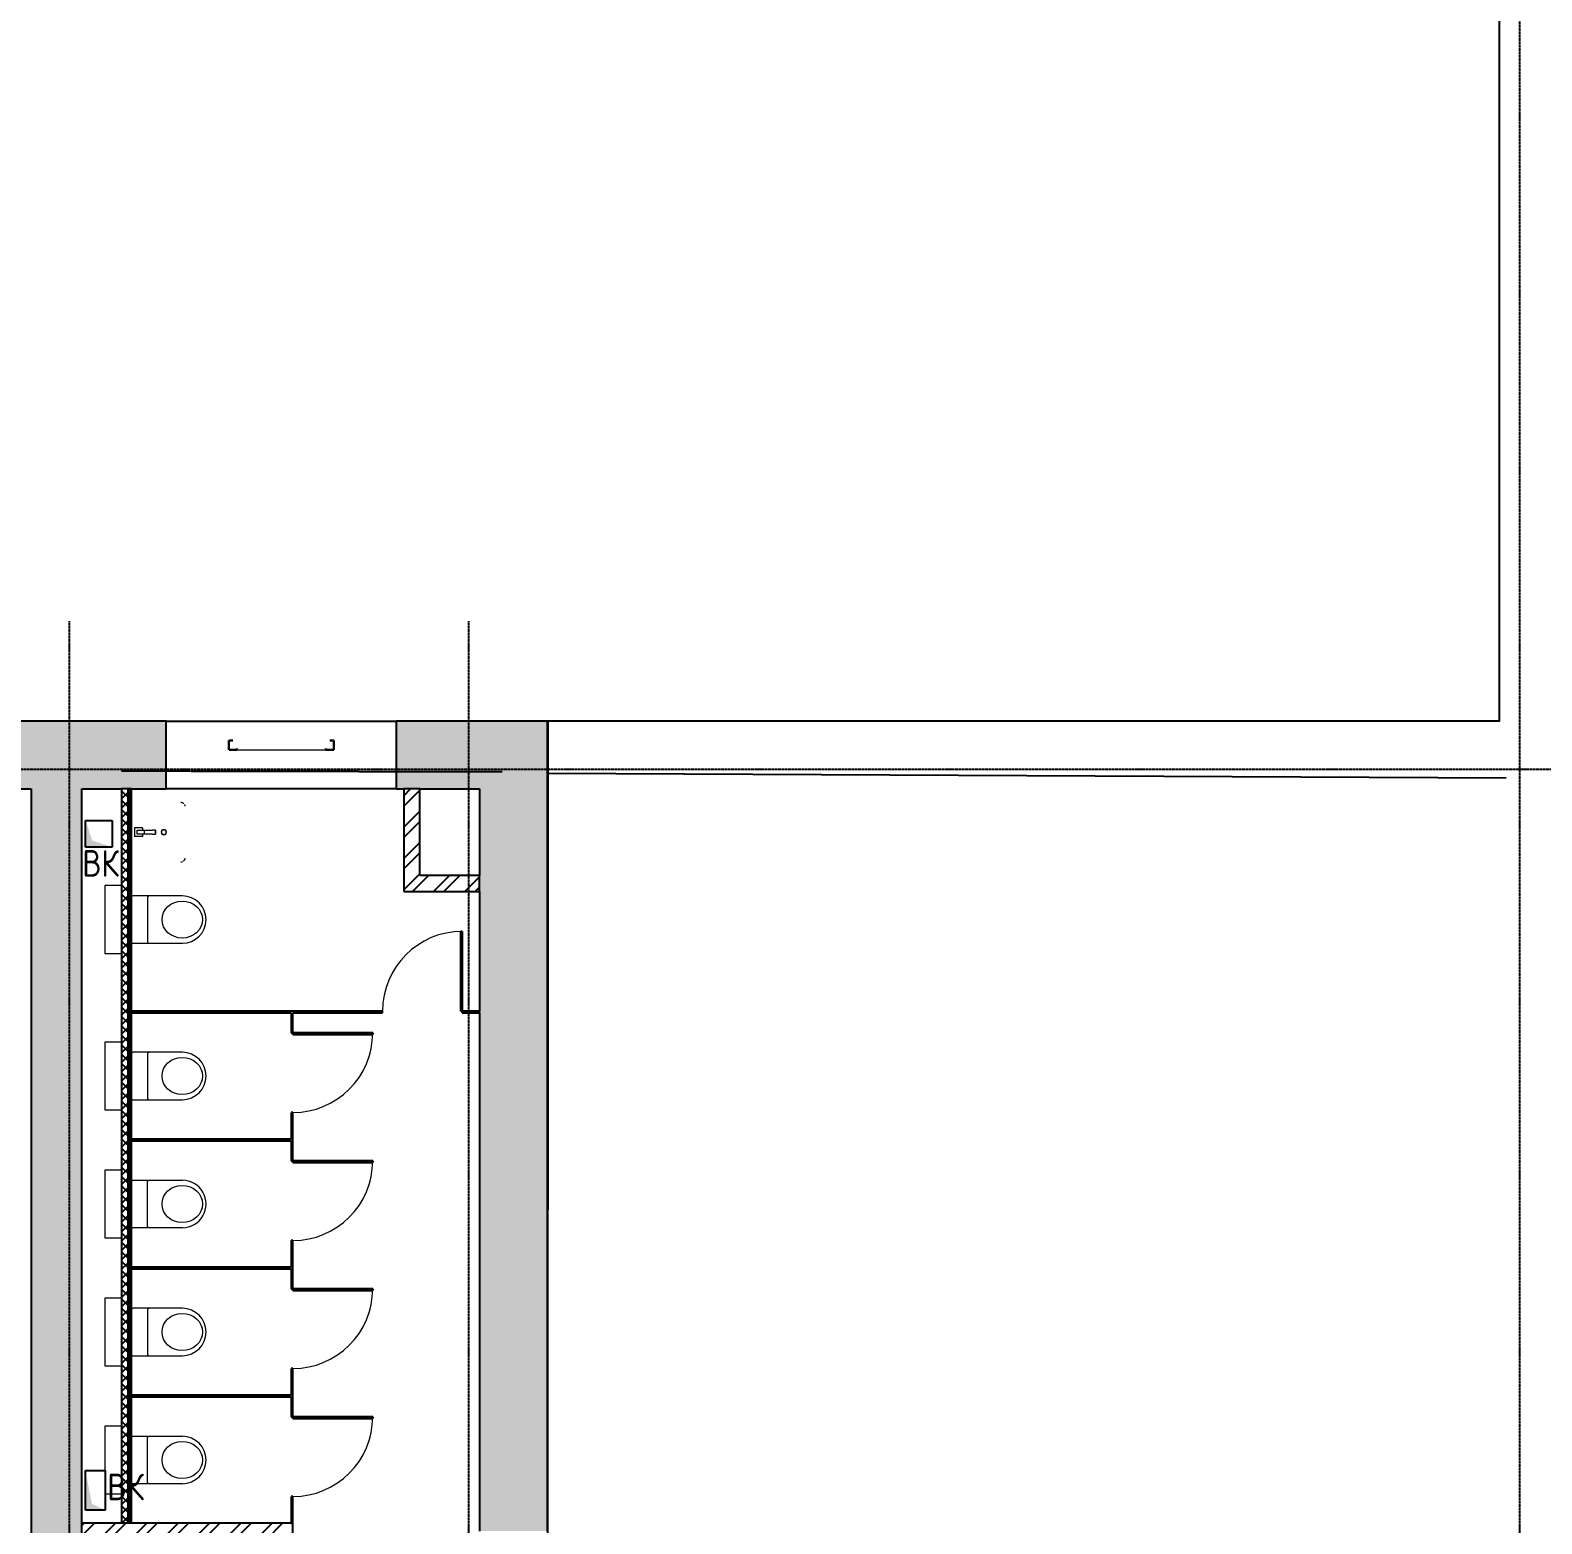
# Model space of a CAD drawing. Header units: millimetres. Extents: x -129048 to 476301, y -5853 to 215316.
# Drawn here: x 115553 to 126915, y 15036 to 26261 of the extents above; entities that cross this region are included whole.
import ezdxf

# ---------------------------------------------------------------- set-up
doc = ezdxf.new("R2010")
doc.units = ezdxf.units.MM
for name, pattern in [('ADSK_Линия сетки', [25, 20, -2.5, 0, -2.5]), ('ADSK_Сверху', [4.5, 3, -1.5]), ('ADSK_Снесено', [4.5, 3, -1.5])]:
    doc.linetypes.add(name, pattern=pattern)
for name, color, linetype, lineweight, true_color in [('_ Окна', 5, 'Continuous', 30, 0x0000ff), ('Линии', 7, 'Continuous', 9, 0x00a600), ('Обобщенные модели', 5, 'Continuous', 18, 0x0000ff), ('Стены внутренние', 5, 'Continuous', 18, 0x0000ff), ('Стены наружные', 1, 'ADSK_Снесено', 18, 0xff0000), ('Стены штриховка', 5, 'Continuous', 18, 0x0000ff)]:
    doc.layers.add(name, color=color, linetype=linetype, lineweight=lineweight, true_color=true_color)
for name, color, linetype, lineweight in [('Аннотация', 7, 'Continuous', 9), ('Двери', 251, 'Continuous', 18), ('Окна', 251, 'Continuous', 18), ('Перекрытие', 7, 'Continuous', 18), ('Сантехника', 251, 'Continuous', 18), ('Узлы', 7, 'Continuous', 18)]:
    doc.layers.add(name, color=color, linetype=linetype, lineweight=lineweight)
doc.styles.add('GOST Common_2', font='GOST Common_0.ttf', dxfattribs={"width": 0.9, "height": 250})
pattern_1 = [(45, (108139.4, 150), (-117.8655, 117.8655), []), (45, (108217.98, 150), (-117.8655, 117.8655), [])]
pattern_2 = [(45, (108139.4, 150), (-70.7107, 70.7107), [])]

# ---------------------------------------------------------------- blocks, each defined once
blk = doc.blocks.new('Витраж-тент со смещением вовне - 60мм 30 сдвиг-1466984-02 План 2-го этажа маркировочный')
at = {"layer": '_ Окна', "color": 161, "linetype": 'ADSK_Сверху', "true_color": 0xaaaaff}
for p, q in [((-395, 25), (-395, -45)), ((-395, 25), (-365, 25)), ((-395, -45), (-395, 25)), ((395, 25), (365, 25)), ((395, -45), (395, 25)), ((395, -45), (395, 25)), ((-335, -45), (-395, -45)), ((-335, -35), (-335, -45)), ((335, -35), (335, -45)), ((335, -45), (395, -45))]:
    blk.add_line(p, q, dxfattribs=at)
at = {"layer": 'Окна', "color": 161, "linetype": 'ADSK_Сверху', "true_color": 0xaaaaff}
blk.add_line((-335, -45), (335, -45), dxfattribs=at)
blk = doc.blocks.new('Дверь-Одинарная-Панель - 600 x 2150 мм с_у-1872435-02 План 2-го этажа маркировочный')
at = {"layer": 'Двери', "lineweight": 30}
for p, q in [((300, 606), (288, 606)), ((288, 606), (288, 6)), ((300, 6), (300, 606)), ((288, 6), (300, 6))]:
    blk.add_line(p, q, dxfattribs=at)
at = {"layer": 'Двери'}
blk.add_arc((300, 6), 600, 90, 180, dxfattribs=at)
blk = doc.blocks.new('Дверь-Одинарная-Панель - 600 x 2150 мм с_у-1872436-02 План 2-го этажа маркировочный')
at = {"layer": 'Двери', "lineweight": 30}
for p, q in [((288, -6), (300, -6)), ((288, -606), (288, -6)), ((300, -6), (300, -606)), ((300, -606), (288, -606))]:
    blk.add_line(p, q, dxfattribs=at)
at = {"layer": 'Двери'}
blk.add_arc((300, -6), 600, 180, 270, dxfattribs=at)
blk = doc.blocks.new('Туалет подвесной-Moderna R-Laufen - 000 White-2284892-02 План 2-го этажа маркировочный')
at = {"layer": 'Обобщенные модели'}
for p, q in [((-53, 419), (-53, 47)), ((303, 47), (303, 419)), ((-43, 158), (293, 158))]:
    blk.add_line(p, q, dxfattribs=at)
for centre, radius, start, end in [((125, 419), 178, 360, 180), ((-43, 168), 9.89, 180, 270), ((293, 168), 9.89, 270, 360), ((-43, 47), 9.89, 180, 270), ((293, 47), 9.89, 270, 360)]:
    blk.add_arc(centre, radius, start, end, dxfattribs=at)
blk.add_ellipse((125, 418), major_axis=(0, 152), ratio=0.916517, dxfattribs=at)
at = {"layer": 'Сантехника'}
for p, q in [((-130, -38), (-130, -163)), ((380, -163), (380, -38)), ((-130, -163), (380, -163))]:
    blk.add_line(p, q, dxfattribs=at)
blk = doc.blocks.new('Parametric_Porcelain_bathroom_sink_20774 - 450х400мм-2289802-02 План 2-го этажа маркировочный')
at = {"layer": 'Сантехника'}
for p, q in [((-89, 381), (-88, 381)), ((343, 377), (344, 376)), ((110, 167), (140, 167)), ((110, 167), (110, 144)), ((140, 167), (110, 167)), ((110, 84), (110, 144)), ((140, 144), (140, 167)), ((140, 144), (140, 84)), ((93, 69), (93, 9)), ((110, 71), (95, 71)), ((95, 8), (155, 8)), ((110, 49), (110, 84)), ((140, 84), (110, 84)), ((110, 29), (110, 49)), ((140, 29), (110, 29)), ((140, 84), (140, 49)), ((155, 71), (140, 71)), ((140, 49), (140, 29)), ((156, 9), (156, 69)), ((-100, -13), (-95, -13)), ((-95, -13), (-90, -13)), ((-90, -13), (340, -13)), ((340, -13), (345, -13)), ((345, -13), (350, -13))]:
    blk.add_line(p, q, dxfattribs=at)
at = {"layer": 'Сантехника', "flags": 128}
for points in [[(-100, 358), (-100, 359), (-100, 360), (-100, 361), (-100, 362), (-99, 363), (-99, 365)], [(-98, 367), (-98, 368), (-98, 369), (-97, 370), (-97, 371)], [(-95, 373), (-95, 374), (-94, 375), (-93, 376), (-93, 377)], [(-83, 385), (-82, 385), (-81, 385), (-80, 386)], [(-77, 387), (-76, 387), (-75, 387), (-74, 387), (-73, 387), (-72, 387), (-70, 387), (-70, 387)], [(320, 387), (321, 387), (322, 387), (324, 387), (325, 387), (326, 387), (327, 387)], [(329, 386), (331, 386), (332, 385), (333, 385), (334, 384)], [(336, 383), (337, 382), (338, 382), (339, 381), (340, 380)], [(347, 371), (348, 369), (348, 368), (348, 367)], [(349, 365), (349, 364), (350, 363), (350, 361), (350, 360), (350, 359), (350, 358), (350, 358)]]:
    blk.add_lwpolyline(points, dxfattribs=at)
at = {"layer": 'Сантехника'}
for centre, radius, start, end in [((125, 230), 20, 0, 180), ((125, 230), 20, 180, 360), ((125, 230), 18.2, 165.1578, 180), ((125, 230), 18.2, 180, 191.3408), ((125, 230), 16.3, 175.3673, 180), ((125, 230), 16.3, 175.3673, 180), ((125, 230), 16.3, 180, 198.6206), ((125, 230), 16.3, 180, 198.6206), ((125, 230), 18.2, 95.8453, 146.6627), ((125, 230), 18.2, 85.131, 94.1833), ((125, 230), 18.2, 52.7593, 62.7191), ((125, 230), 16.3, 36.8749, 45), ((125, 230), 16.3, 36.8749, 45), ((125, 230), 18.2, 45, 49.4056), ((125, 230), 18.2, 28.9833, 39.7338), ((125, 230), 16.3, 0, 18.6206), ((125, 230), 16.3, 0, 18.6206), ((125, 230), 16.3, 355.3673, 360), ((125, 230), 16.3, 355.3673, 360), ((125, 230), 18.2, 0, 11.3408), ((125, 230), 18.2, 345.1578, 360), ((125, 230), 18.2, 208.9833, 219.7338), ((125, 230), 16.3, 216.8749, 225), ((125, 230), 16.3, 216.8749, 225), ((125, 230), 18.2, 225, 229.4056), ((125, 230), 18.2, 232.7593, 242.7191), ((125, 230), 18.2, 265.131, 274.1833), ((125, 230), 18.2, 275.8453, 326.6627), ((95, 69), 1.87, 90, 180), ((95, 69), 1.87, 120, 150), ((95, 69), 1.87, 120, 150), ((95, 69), 1.87, 120, 150), ((95, 9), 1.49, 180, 270), ((155, 69), 1.87, 0, 90), ((155, 9), 1.49, 270, 360), ((155, 69), 1.87, 30, 60), ((155, 69), 1.87, 30, 60), ((155, 69), 1.87, 30, 60)]:
    blk.add_arc(centre, radius, start, end, dxfattribs=at)
blk = doc.blocks.new('Туалет подвесной-Moderna R-Laufen - 000 White-2285251-02 План 2-го этажа маркировочный')
at = {"layer": 'Обобщенные модели'}
for p, q in [((-53, -419), (-53, -47)), ((303, -47), (303, -419)), ((-43, -158), (293, -158))]:
    blk.add_line(p, q, dxfattribs=at)
for centre, radius, start, end in [((-43, -47), 9.89, 90, 180), ((293, -47), 9.89, 0, 90), ((-43, -168), 9.89, 90, 180), ((293, -168), 9.89, 0, 90), ((125, -419), 178, 180, 0)]:
    blk.add_arc(centre, radius, start, end, dxfattribs=at)
blk.add_ellipse((125, -418), major_axis=(0, 152), ratio=0.916517, dxfattribs=at)
at = {"layer": 'Сантехника'}
for p, q in [((380, 163), (-130, 163)), ((-130, 163), (-130, 38)), ((380, 38), (380, 163))]:
    blk.add_line(p, q, dxfattribs=at)

msp = doc.modelspace()

# ---------------------------------------------------------------- hatches: boundary and pattern name
at = {"layer": 'Стены внутренние', "lineweight": 25, "true_color": 0x636466}
msp.add_hatch(color=251, dxfattribs=at).paths.add_polyline_path([(115560.20712, 13116.97772), (115940.20712, 13118.46913), (115940.20712, 20558.63165), (115560.20712, 20558.63165), (115560.20712, 14580.76738)])
h = msp.add_hatch(dxfattribs=at)
h.set_pattern_fill('FP_3', color=251, style=0, pattern_type=2)
h.set_pattern_definition([(45, (108139.4, 150), (-35.35534, 35.35534), []), (135, (108139.4, 150), (-35.35534, -35.35534), [])])
h.paths.add_polyline_path([(116290.20712, 15040.11752), (116290.20712, 20558.63165), (116240.20712, 20558.63165), (116240.20712, 15040.11752)])
h = msp.add_hatch(dxfattribs=at)
h.set_pattern_fill('FP_2', color=251, style=0, pattern_type=2)
h.set_pattern_definition(pattern_1)
h.paths.add_polyline_path([(118480.71759, 19908.63165), (118480.71759, 20558.63165), (118360.71759, 20558.63165), (118360.71759, 19908.63165)])
h = msp.add_hatch(dxfattribs=at)
h.set_pattern_fill('FP_2', color=251, style=0, pattern_type=2)
h.set_pattern_definition(pattern_1)
h.paths.add_polyline_path([(118360.71759, 19788.63165), (118930.71759, 19788.63165), (118930.71759, 19908.63165), (118360.71759, 19908.63165)])
h = msp.add_hatch(dxfattribs=at)
h.set_pattern_fill('FP_4', color=251, style=0, pattern_type=2)
h.set_pattern_definition(pattern_2)
h.paths.add_polyline_path([(116315.20712, 18876.11752), (118200.97335, 18876.11752), (118200.97335, 18888.11752), (116315.20712, 18888.11752)])
h.paths.add_polyline_path([(118930.71759, 18876.11752), (118930.71759, 18888.11752), (118800.97335, 18888.11752), (118800.97335, 18876.11752)])
h = msp.add_hatch(dxfattribs=at)
h.set_pattern_fill('FP_4', color=251, style=0, pattern_type=2)
h.set_pattern_definition(pattern_2)
h.paths.add_polyline_path([(117515.20712, 15040.11752), (117527.20712, 15040.11752), (117527.20712, 15240.11752), (117515.20712, 15240.11752)])
h.paths.add_polyline_path([(117515.20712, 15840.11752), (117527.20712, 15840.11752), (117527.20712, 16202.11752), (117515.20712, 16202.11752), (117515.20712, 15990.11752)])
h.paths.add_polyline_path([(117515.20712, 16802.11752), (117527.20712, 16802.11752), (117527.20712, 17164.11752), (117515.20712, 17164.11752), (117515.20712, 16952.11752)])
h.paths.add_polyline_path([(117515.20712, 17764.11752), (117527.20712, 17764.11752), (117527.20712, 18126.11752), (117515.20712, 18126.11752), (117515.20712, 17914.11752)])
h.paths.add_polyline_path([(117527.20712, 18726.11752), (117527.20712, 18876.11752), (117515.20712, 18875.9038), (117515.20712, 18726.11752)])
h = msp.add_hatch(dxfattribs=at)
h.set_pattern_fill('FP_4', color=251, style=0, pattern_type=2)
h.set_pattern_definition(pattern_2)
h.paths.add_polyline_path([(116696.98823, 17914.11752), (117515.20712, 17914.11752), (117515.20712, 17926.11752), (116315.20712, 17926.11752), (116315.20712, 17914.11752), (116325.09603, 17914.11752)])
h = msp.add_hatch(dxfattribs=at)
h.set_pattern_fill('FP_4', color=251, style=0, pattern_type=2)
h.set_pattern_definition(pattern_2)
h.paths.add_polyline_path([(117128.48689, 16952.11752), (117515.20712, 16952.11752), (117515.20712, 16964.11752), (116315.20712, 16964.11752), (116315.20712, 16952.11752), (116868.92303, 16952.11752)])
h = msp.add_hatch(dxfattribs=at)
h.set_pattern_fill('FP_4', color=251, style=0, pattern_type=2)
h.set_pattern_definition(pattern_2)
h.paths.add_polyline_path([(117128.48689, 15990.11752), (117515.20712, 15990.11752), (117515.20712, 16002.11752), (116315.20712, 16002.11752), (116315.20712, 15990.11752), (116696.98823, 15990.11752)])
h = msp.add_hatch(dxfattribs=at)
h.set_pattern_fill('FP_2', color=251, style=0, pattern_type=2)
h.set_pattern_definition(pattern_1)
h.paths.add_polyline_path([(116493.15659, 14920.11752), (117527.20712, 14920.11752), (117527.20712, 15040.11752), (115940.20712, 15040.11752), (115940.20712, 14920.11752), (116468.37849, 14920.11752)])
at = {"layer": 'Стены наружные', "linetype": 'Continuous', "lineweight": 25, "true_color": 0x636466}
h = msp.add_hatch(color=251, dxfattribs=at)
h.paths.add_polyline_path([(118930.71759, 20558.63165), (119440.71759, 20558.63165), (119440.71759, 21068.63165), (118304.94566, 21068.63165), (118304.94566, 20558.63165)])
h.paths.add_polyline_path([(116574.94566, 20558.63165), (116574.94566, 21068.63165), (114575.13652, 21068.63165), (114575.13652, 20558.63165), (116493.15659, 20558.63165)])
h.paths.add_polyline_path([(112845.13652, 20558.63165), (112845.13652, 21068.63165), (111572.89859, 21068.63165), (111572.89859, 20558.63165), (112082.89859, 20558.63165)])
h = msp.add_hatch(color=251, dxfattribs=at)
h.paths.add_polyline_path([(118930.71759, 13309.61744), (119399.51053, 13309.61744), (119440.71759, 13359.61744), (119440.71759, 14130.74577), (118930.71759, 14130.74577)])
h.paths.add_polyline_path([(119328.16529, 14980.74577), (119440.71759, 14980.74577), (119440.71759, 20558.63165), (118930.71759, 20558.63165), (118930.71759, 14980.74577), (119055.97335, 14980.74577)])
at = {"layer": 'Узлы', "lineweight": 25, "true_color": 0x636466}
for points in [[(115969.74457, 20121.31926), (116169.74457, 20121.31926), (116019.24205, 20170.81673), (115969.74457, 20321.31926), (115969.74457, 20170.81673)], [(116016.85872, 15136.8786), (116115.20712, 15137.93951), (116016.85872, 15186.37608), (115967.36125, 15436.8786), (115967.36125, 15136.8786)]]:
    msp.add_hatch(color=251, dxfattribs=at).paths.add_polyline_path(points)

# ---------------------------------------------------------------- linework, layer by layer
at = {"linetype": 'ADSK_Линия сетки', "lineweight": 25}
for p, q in [((126749.30993, -3863.55169), (126749.30993, 44684.78674)), ((115849.30993, -3863.55169), (115849.30993, 21818.8012)), ((118849.30993, -3863.55169), (118849.30993, 21818.8012)), ((97053.17482, 20706.78828), (165281.11784, 20706.78828))]:
    msp.add_line(p, q, dxfattribs=at)
at = {"color": 251, "lineweight": 25, "true_color": 0x636466}
msp.add_lwpolyline([(119444.63569, 21068.63165), (119440.71759, 13720.1816), (122426.97335, 13716.63165), (122426.97335, 13206.63165), (120564.5631, 13206.63165), (120564.5631, 11328.12025), (143932.16837, 11328.12025), (143932.16837, 13716.63165), (146881.30433, 13716.63165), (146869.10338, 21084.05859), (139456.41559, 21084.05859), (139456.41559, 43675.12698), (126595.23494, 43675.12698), (126595.23494, 21068.63165), (119444.63569, 21068.63165)], dxfattribs=at)
at = {"layer": 'Линии', "color": 251, "lineweight": 25, "true_color": 0x636466}
for p, q in [((115969.74457, 20321.31926), (116169.74457, 20321.31926)), ((115969.74457, 20121.31926), (115969.74457, 20321.31926)), ((116169.74457, 20321.31926), (116169.74457, 20121.31926)), ((116169.74457, 20121.31926), (115969.74457, 20121.31926)), ((115967.36125, 15436.8786), (116117.36125, 15436.8786)), ((115967.36125, 15136.8786), (115967.36125, 15436.8786)), ((116117.36125, 15436.8786), (116117.36125, 15136.8786)), ((116117.36125, 15136.8786), (115967.36125, 15136.8786))]:
    msp.add_line(p, q, dxfattribs=at)
at = {"layer": 'Перекрытие', "color": 251, "linetype": 'ADSK_Сверху', "lineweight": 25, "true_color": 0x636466}
msp.add_line((116240.20712, 20694.53432), (119101.04413, 20688.8558), dxfattribs=at)
at = {"layer": 'Перекрытие', "color": 251, "lineweight": 25, "true_color": 0x636466}
msp.add_line((126647.20855, 20640.30152), (119440.71759, 20674.9221), dxfattribs=at)
at = {"layer": 'Стены внутренние', "color": 251, "lineweight": 25, "true_color": 0x636466}
for p, q in [((115560.20712, 20558.63165), (115560.20712, 13116.97772)), ((115940.20712, 13118.46913), (115940.20712, 20558.63165)), ((116240.20712, 20558.63165), (116240.20712, 15040.11752)), ((116290.20712, 20558.63165), (116240.20712, 20558.63165)), ((116315.20712, 20558.63165), (116291.20712, 20558.63165)), ((116315.20712, 20458.46128), (116315.20712, 20558.63165)), ((118360.71759, 20558.63165), (118360.71759, 19788.63165)), ((118480.71759, 20558.63165), (118360.71759, 20558.63165)), ((118480.71759, 19908.63165), (118480.71759, 20558.63165)), ((116315.20712, 15040.11752), (116315.20712, 20008.80202)), ((118930.71759, 19908.63165), (118480.71759, 19908.63165)), ((118930.71759, 19788.63165), (118930.71759, 19908.63165)), ((118360.71759, 19788.63165), (118930.71759, 19788.63165)), ((118200.97335, 18888.11752), (116315.20712, 18888.11752)), ((116315.20712, 18876.11752), (117515.20712, 18876.11752)), ((117515.20712, 18876.11752), (117515.20712, 18726.11752)), ((117527.20712, 18876.11752), (118200.97335, 18876.11752)), ((117527.20712, 18726.11752), (117527.20712, 18876.11752)), ((118200.97335, 18876.11752), (118200.97335, 18888.11752)), ((118930.71759, 18888.11752), (118800.97335, 18888.11752)), ((118800.97335, 18888.11752), (118800.97335, 18876.11752)), ((118800.97335, 18876.11752), (118930.71759, 18876.11752)), ((118930.71759, 18876.11752), (118930.71759, 18888.11752)), ((117515.20712, 18726.11752), (117527.20712, 18726.11752)), ((117515.20712, 18126.11752), (117515.20712, 17926.11752)), ((117527.20712, 18126.11752), (117515.20712, 18126.11752)), ((117527.20712, 17764.11752), (117527.20712, 18126.11752)), ((117515.20712, 17926.11752), (116315.20712, 17926.11752)), ((116315.20712, 17914.11752), (117515.20712, 17914.11752)), ((117515.20712, 17914.11752), (117515.20712, 17764.11752)), ((117515.20712, 17764.11752), (117527.20712, 17764.11752)), ((117515.20712, 17164.11752), (117515.20712, 16964.11752)), ((117527.20712, 17164.11752), (117515.20712, 17164.11752)), ((117527.20712, 16802.11752), (117527.20712, 17164.11752)), ((117515.20712, 16964.11752), (116315.20712, 16964.11752)), ((116315.20712, 16952.11752), (117515.20712, 16952.11752)), ((117515.20712, 16952.11752), (117515.20712, 16802.11752)), ((117515.20712, 16802.11752), (117527.20712, 16802.11752)), ((117515.20712, 16202.11752), (117515.20712, 16002.11752)), ((117527.20712, 16202.11752), (117515.20712, 16202.11752)), ((117527.20712, 15840.11752), (117527.20712, 16202.11752)), ((117515.20712, 16002.11752), (116315.20712, 16002.11752)), ((116315.20712, 15990.11752), (117515.20712, 15990.11752)), ((117515.20712, 15990.11752), (117515.20712, 15840.11752)), ((117515.20712, 15840.11752), (117527.20712, 15840.11752)), ((117515.20712, 15240.11752), (117515.20712, 15040.11752)), ((117527.20712, 15240.11752), (117515.20712, 15240.11752)), ((117527.20712, 14920.11752), (117527.20712, 15240.11752)), ((117515.20712, 15040.11752), (115940.20712, 15040.11752))]:
    msp.add_line(p, q, dxfattribs=at)
at = {"layer": 'Стены наружные', "color": 251, "linetype": 'Continuous', "lineweight": 25, "true_color": 0x636466}
for p, q in [((116574.94566, 21068.63165), (114575.13652, 21068.63165)), ((116574.94566, 20558.63165), (116574.94566, 21068.63165)), ((116574.94566, 21068.63165), (118304.94566, 21068.63165)), ((119440.71759, 21068.63165), (118304.94566, 21068.63165)), ((118304.94566, 21068.63165), (118304.94566, 20558.63165)), ((119440.71759, 14980.74577), (119440.71759, 21068.63165)), ((114575.13652, 20558.63165), (115560.20712, 20558.63165)), ((115940.20712, 20558.63165), (116240.20712, 20558.63165)), ((116315.20712, 20558.63165), (116574.94566, 20558.63165)), ((118304.94566, 20558.63165), (116574.94566, 20558.63165)), ((118304.94566, 20558.63165), (118360.71759, 20558.63165)), ((118480.71759, 20558.63165), (118930.71759, 20558.63165)), ((118930.71759, 20558.63165), (118930.71759, 19908.63165)), ((118930.71759, 19788.63165), (118930.71759, 18888.11752)), ((118930.71759, 18876.11752), (118930.71759, 14980.74577))]:
    msp.add_line(p, q, dxfattribs=at)
at = {"layer": 'Стены штриховка', "color": 251, "lineweight": 25, "true_color": 0x636466}
for p, q in [((116290.20712, 15040.11752), (116290.20712, 20558.63165)), ((116291.20712, 20558.63165), (116290.20712, 20558.63165)), ((116291.20712, 15040.11752), (116291.20712, 20558.63165)), ((116303.20712, 15040.11752), (116303.20712, 20558.63165)), ((117515.20712, 15040.11752), (117527.20712, 15040.11752))]:
    msp.add_line(p, q, dxfattribs=at)

# ---------------------------------------------------------------- block references
at = {"layer": '_ Окна', "color": 251, "linetype": 'ADSK_Сверху', "lineweight": 25, "true_color": 0x636466}
msp.add_blockref('Витраж-тент со смещением вовне - 60мм 30 сдвиг-1466984-02 План 2-го этажа маркировочный', (117439.94566, 20898.63165), dxfattribs=at)
at = {"layer": 'Двери', "color": 251, "lineweight": 25, "true_color": 0x636466}
msp.add_blockref('Дверь-Одинарная-Панель - 600 x 2150 мм с_у-1872435-02 План 2-го этажа маркировочный', (118500.97335, 18882.11752), dxfattribs=at)
at = {"layer": 'Двери', "color": 251, "lineweight": 25, "true_color": 0x636466, "rotation": 89.99999999999991}
for p in [(117521.20712, 18426.11752), (117521.20712, 17464.11752), (117521.20712, 16502.11752), (117521.20712, 15540.11752)]:
    msp.add_blockref('Дверь-Одинарная-Панель - 600 x 2150 мм с_у-1872436-02 План 2-го этажа маркировочный', p, dxfattribs=at)
at = {"layer": 'Сантехника', "color": 251, "lineweight": 25, "true_color": 0x636466}
for name, p, rotation in [('Parametric_Porcelain_bathroom_sink_20774 - 450х400мм-2289802-02 План 2-го этажа маркировочный', (116327.70712, 20358.63165), 269.9999999999999), ('Туалет подвесной-Moderna R-Laufen - 000 White-2284892-02 План 2-го этажа маркировочный', (116277.70712, 19701.84433), 269.9999999999999), ('Туалет подвесной-Moderna R-Laufen - 000 White-2284892-02 План 2-го этажа маркировочный', (116277.70712, 18526.11752), 269.9999999999999), ('Туалет подвесной-Moderna R-Laufen - 000 White-2285251-02 План 2-го этажа маркировочный', (116277.70712, 17314.11752), 89.99999999999993), ('Туалет подвесной-Moderna R-Laufen - 000 White-2284892-02 План 2-го этажа маркировочный', (116277.70712, 16602.11752), 269.9999999999999), ('Туалет подвесной-Moderna R-Laufen - 000 White-2285251-02 План 2-го этажа маркировочный', (116277.70712, 15390.11752), 89.99999999999991)]:
    msp.add_blockref(name, p, dxfattribs=dict(at, rotation=rotation))

# ---------------------------------------------------------------- texts
at = {"layer": 'Аннотация', "color": 251, "lineweight": 25, "true_color": 0x636466, "char_height": 200, "width": 360.759375, "attachment_point": 1, "style": 'GOST Common_2'}
for insert in [(115944.05958, 20099.33959), (116132.29579, 15412.97557)]:
    msp.add_mtext('ВК', dxfattribs=dict(at, insert=insert))

doc.saveas('drawing.dxf')
